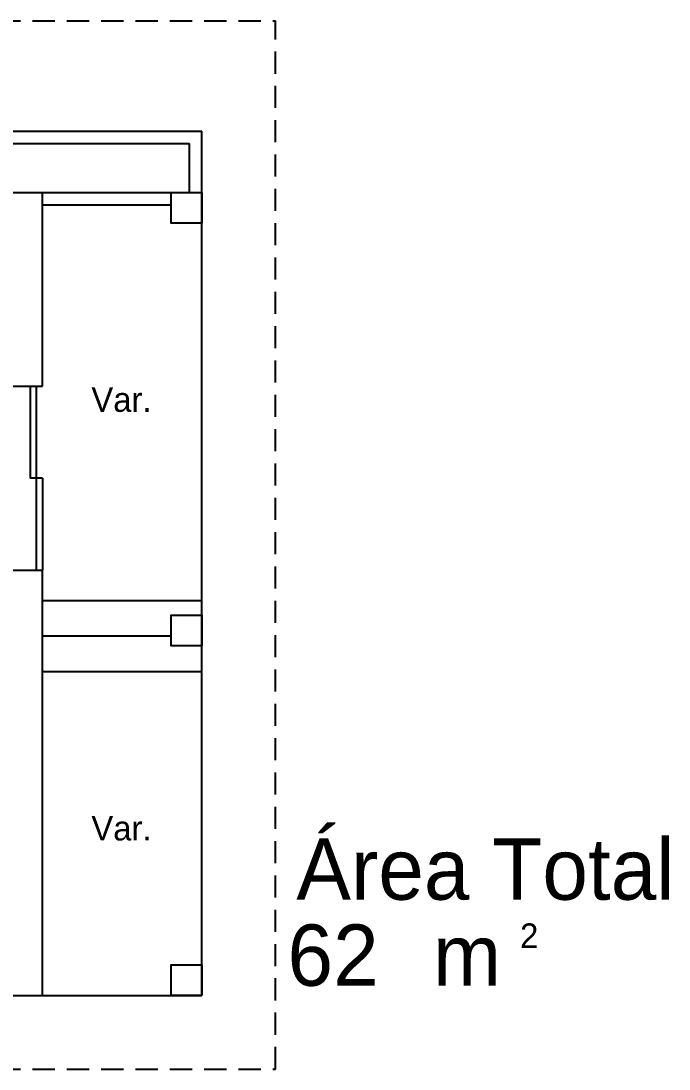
# Model space of a CAD drawing. Extents: x 0 to 13.3, y 0 to 8.5.
# Drawn here: x 8.02 to 13.31, y 0 to 8.55 of the extents above; entities that cross this region are included whole.
import ezdxf

# ---------------------------------------------------------------- set-up
doc = ezdxf.new("R2010")
doc.units = 0
doc.linetypes.add('ACAD_ISO02W100', pattern=[15, 12, -3])
for name, color, linetype in [('BLOCO', 5, 'CONTINUOUS'), ('HACHURA', 1, 'CONTINUOUS'), ('PAREDE', 7, 'CONTINUOUS'), ('PONTILHADO', 8, 'ACAD_ISO02W100')]:
    doc.layers.add(name, color=color, linetype=linetype)
doc.styles.add('PADRÃO', font='AVGARDN.TTF', dxfattribs={"height": 0.2})

# ---------------------------------------------------------------- blocks, each defined once
blk = doc.blocks.new('AREA')
at = {"layer": 'HACHURA', "ltscale": 0.1, "style": 'PADRÃO'}
for s, p in [('Área Total', (-2.498118662321986, 0.432649720527877)), ('m', (-1.383981738905476, -0.2692598737472736))]:
    blk.add_text(s, height=0.5, dxfattribs=at).set_placement(p)
at = {"layer": 'HACHURA', "ltscale": 0.015, "style": 'PADRÃO'}
blk.add_text('2', height=0.2, dxfattribs=at).set_placement((-0.6730096243244077, 0.03971876221811499))
blk.add_attdef('100', (-2.57025748884891, -0.2692836984217877), '', height=0.5, dxfattribs=at)

msp = doc.modelspace()

# ---------------------------------------------------------------- linework, layer by layer
at = {"layer": 'BLOCO', "ltscale": 0.015}
for p, q in [((8.099999999999966, 5.570306665841798), (8.099999999999966, 4.820306665841798)), ((8.149999999999977, 5.570306665841798), (8.149999999999977, 4.070306665841798)), ((8.199999999999989, 4.820306665841798), (8.099999999999966, 4.820306665841798)), ((8.199999999999989, 4.820306665841798), (8.199999999999989, 4.070306665841798))]:
    msp.add_line(p, q, dxfattribs=at)
at = {"layer": 'PAREDE', "ltscale": 0.015}
for p, q in [((5.299999999999983, 7.650000000000006), (9.5, 7.649999999999949)), ((9.5, 7.149999999999977), (9.5, 7.649999999999949)), ((5.299999999999983, 7.550000000000011), (9.399999999999977, 7.549999999999955)), ((9.400000000000006, 7.149999999999977), (9.399999999999977, 7.549999999999955)), ((6.892934926587571, 7.149999999999977), (8.199999999999989, 7.149999999999977)), ((8.199999999999989, 7.149999999999977), (9.5, 7.149999999999977)), ((8.199999999999989, 5.570306665841798), (8.199999999999989, 7.149999999999977)), ((9.5, 0.5999999999999943), (9.5, 7.149999999999977)), ((8.199999999999989, 7.049999999999983), (9.25, 7.049999999999983)), ((7.949999999999989, 5.570306665841798), (8.199999999999989, 5.570306665841798)), ((7.949999999999989, 4.070306665841798), (8.199999999999989, 4.070306665841798)), ((8.199999999999989, 0.5999999999999943), (8.199999999999989, 4.070306665841798)), ((8.199999999999989, 3.823501466040995), (9.5, 3.823501466040995)), ((8.199999999999989, 3.533501466041002), (9.250000000000028, 3.533501466041002)), ((8.199999999999989, 3.24350146604101), (9.5, 3.24350146604101)), ((6.997200901296395, 0.5999999999999943), (8.199999999999989, 0.5999999999999943)), ((8.199999999999989, 0.5999999999999943), (9.5, 0.5999999999999943))]:
    msp.add_line(p, q, dxfattribs=at)
at = {"layer": 'PAREDE'}
for points in [[(9.5, 6.899999999999977), (9.25, 6.899999999999977), (9.25, 7.149999999999977), (9.5, 7.149999999999977)], [(9.500000000000028, 3.451603586321284), (9.250000000000028, 3.451603586321284), (9.250000000000028, 3.701603586321284), (9.500000000000028, 3.701603586321284)], [(9.5, 0.5999999999999943), (9.25, 0.5999999999999943), (9.25, 0.8499999999999943), (9.5, 0.8499999999999943)]]:
    msp.add_lwpolyline(points, close=True, dxfattribs=at)
at = {"layer": 'PONTILHADO', "ltscale": 0.015}
for p, q in [((0, 8.549999999999983), (10.09999999999999, 8.549999999999983)), ((10.10000000000002, 2.842170943040401e-14), (10.09999999999999, 8.549999999999983)), ((0, 0), (10.10000000000002, 2.842170943040401e-14))]:
    msp.add_line(p, q, dxfattribs=at)

# ---------------------------------------------------------------- block references
at = {"layer": 'HACHURA', "ltscale": 0.015}
msp.add_blockref('AREA', (12.76889854810952, 0.9484539249837667), dxfattribs=at).add_auto_attribs({'100': '62'})

# ---------------------------------------------------------------- texts
at = {"layer": 'HACHURA', "ltscale": 0.015, "style": 'PADRÃO'}
for p in [(8.599306088596535, 5.361251372295641), (8.599306088596535, 1.864548662132137)]:
    msp.add_text('Var.', height=0.2, dxfattribs=at).set_placement(p)

doc.saveas('drawing.dxf')
